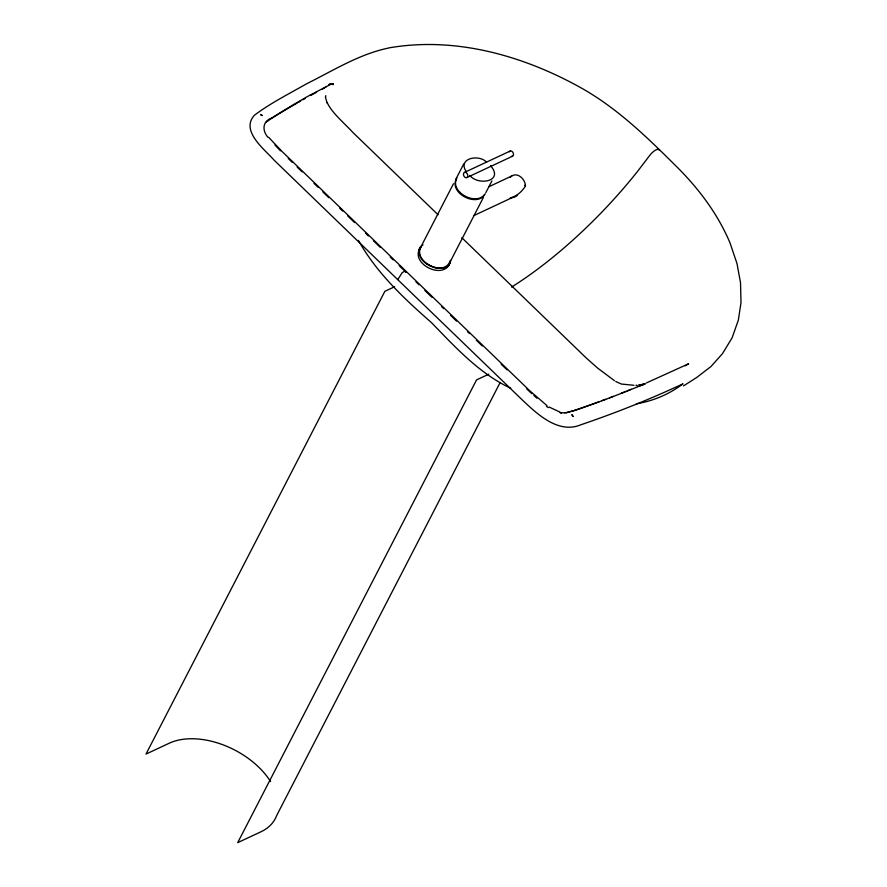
<?xml version="1.0" encoding="UTF-8"?>
<svg xmlns="http://www.w3.org/2000/svg" width="887" height="887" viewBox="0 0 887 887"><rect width="100%" height="100%" fill="white"/><g stroke="black" fill="none" stroke-linecap="round" stroke-linejoin="round"><path stroke-width="1.33" d="M325.529 96.96C327.004 109.112 343.624 122.229 352.849 132.429L438.045 214.743M450.019 261.077C444.487 277.409 412.4 261.443 421.059 246.819M450.141 263.262L450.541 260.323M333.301 83.7L333.113 84.686L331.317 84.01L333.246 83.666M325.396 97.393L325.795 95.641M397.753 279.638L402.088 272.819L405.137 270.868L406.069 272.309L399.139 265.612M455.929 179.074L463.724 163.962M420.394 247.85L453.49 183.72M450.308 261.554L483.404 197.424M491.93 180.904L485.777 192.745M500.201 382.441L276.6 815.663A67.756 42.277 27.3 0 1 260.944 831.784L237.705 842.65L476.552 379.891L488.792 374.17M644.217 384.071L645.259 383.838L616.443 395.269A1627.845 1022.6 27.1 0 1 574.565 410.448M510.302 177.223C516.5 170.803 525.448 178.852 525.448 186.07C522 191.625 516.7 196.26 510.28 197.934M456.86 178.043C449.132 191.969 476.629 206.726 485.078 193.876M456.45 178.841C448.722 192.756 476.219 207.525 484.668 194.674M423.021 244.945C419.185 246.653 417.755 251.232 419.274 255.001M420.66 246.641C413.564 259.924 434.597 272.187 446.172 267.22M419.584 248.903C411.557 263.361 440.129 278.684 448.9 265.346M448.634 265.612L450.108 263.162M328.622 85.108L329.886 83.722L330.064 84.398L331.283 84.021L307.301 96.616A1627.845 1022.589 27.1 0 0 271.843 117.982C262.297 121.142 262.064 130.655 267.929 137.263M643.596 384.659L644.55 383.761M266.3 122.062L271.877 118.171A1626.836 1014.95 27.3 0 1 297.267 103.003M643.552 384.293L638.773 385.025L643.585 384.259L642.909 384.415M448.611 265.512L446.183 267.331L442.935 268.284M683.489 385.923L696.816 377.396L710.942 366.553L722.428 353.713L732.108 337.836L738.339 320.152L740.989 302.678L740.523 282.72L736.997 263.55L729.968 242.794C717.816 213.967 698.768 188.632 676.659 166.689C647.011 137.163 616.676 107.527 579.743 87.137C522.321 55.338 454.732 36.411 389.038 47.876L387.819 48.197C358.681 54.417 333.102 70.638 306.68 83.755C289.051 93.811 270.735 102.992 254.458 115.21C239.856 130.966 265.501 150.114 273.994 160.07L521.512 399.205C536.458 413.342 558.012 434.442 580.918 424.762A1641.205 1023.908 27.3 0 0 673.189 388.34L683.012 383.849A213.113 150.08 64.9 0 1 636.289 403.84M685.152 365.832L688.622 363.77L646.357 382.962M512.087 197.668L473.603 215.707M511.821 175.948L488.593 186.88M464.466 172.422L510.158 151.056M466.773 177.611A2.838 2.007 64.9 0 0 466.64 173.043A2.838 2.007 64.9 0 0 463.446 174.395A2.838 2.007 64.9 0 0 466.773 177.611L512.475 156.245M394.648 286.734L384.869 291.302L146.011 754.072L169.262 743.206A67.756 42.277 27.3 0 1 270.568 781.558M639.882 385.823L642.487 384.67M574.576 410.448L564.853 412.998M567.004 412.566L566.416 412.721L574.432 410.47A1626.836 1014.95 27.3 0 0 599.268 401.678M633.972 385.291L621.355 384.038L615.766 381.521M562.957 412.721L564.642 412.843M561.837 412.943L560.107 412.666L561.781 412.954M435.04 267.575L439.143 268.295M560.207 412.2L549.186 407.066M510.746 388.273C479.124 373.449 455.286 347.105 431.348 322.513C403.785 298.331 376.509 272.741 358.415 240.399M486.531 162.144C478.913 153.872 457.171 158.241 466.24 171.635M427.035 263.905L430.905 266.089M546.425 406.324L548.421 407.643M614.491 380.689L597.771 368.216L586.285 358.026L461.828 237.716M546.957 405.603L529.506 390.535L281.977 151.4L268.661 137.308M469.811 175.426C478.115 186.059 504.437 181.469 490.578 165.714M531.878 393.695L526.856 389.005M533.919 395.524L536.979 398.263M288.253 158.485L292.211 162.31M297.167 167.089L302.112 171.878M313.998 183.354L317.956 187.179M322.901 191.958L328.844 197.701M339.732 208.223L342.704 211.095M347.66 215.874L354.589 222.57M365.477 233.093L368.449 235.964M373.394 240.743L380.335 247.44M390.225 257.008L393.196 259.869M415.97 281.878L418.941 284.749M424.884 290.481L431.814 297.178M441.715 306.747L443.7 308.654M450.629 315.351L456.561 321.094M467.46 331.616L469.434 333.523M476.363 340.22L482.306 345.963M501.122 364.136L507.065 369.879M274.97 145.058L280.48 150.823M524.727 185.283L525.448 186.07M327.292 103.191L326.726 102.338M325.673 86.638L325.795 87.325M511.566 287.089A196.936 66.747 -46 0 0 637.542 171.402L650.359 154.604A7.994 2.705 -46 0 1 659.263 150.435M635.957 385.457A2.151 1.153 86.8 0 1 637.431 386.011M631.189 389.304A1626.836 1014.95 27.3 0 1 627.408 390.834M626.144 391.344A1626.836 1014.95 27.3 0 1 621.066 393.362M613.416 396.345A1626.836 1014.95 27.3 0 1 609.58 397.82M605.721 399.272A1626.836 1014.95 27.3 0 1 601.852 400.724M298.387 102.36A1626.836 1014.95 27.3 0 1 300.638 101.074M302.888 99.799A1626.836 1014.95 27.3 0 1 305.15 98.524M310.838 95.375A1626.836 1014.95 27.3 0 1 316.559 92.248M322.314 89.166A1626.836 1014.95 27.3 0 1 324.631 87.935M517.243 195.362A8.116 7.551 -22.3 0 1 510.779 197.668M509.393 151.799A2.838 2.007 64.9 0 1 511.987 151.389A2.838 2.007 64.9 0 1 513.473 154.726A2.838 2.007 64.9 0 1 511.4 156.289M262.164 115.521L260.545 114.501L262.164 115.521M571.982 414.839L573.091 416.458L571.982 414.839"/></g></svg>
